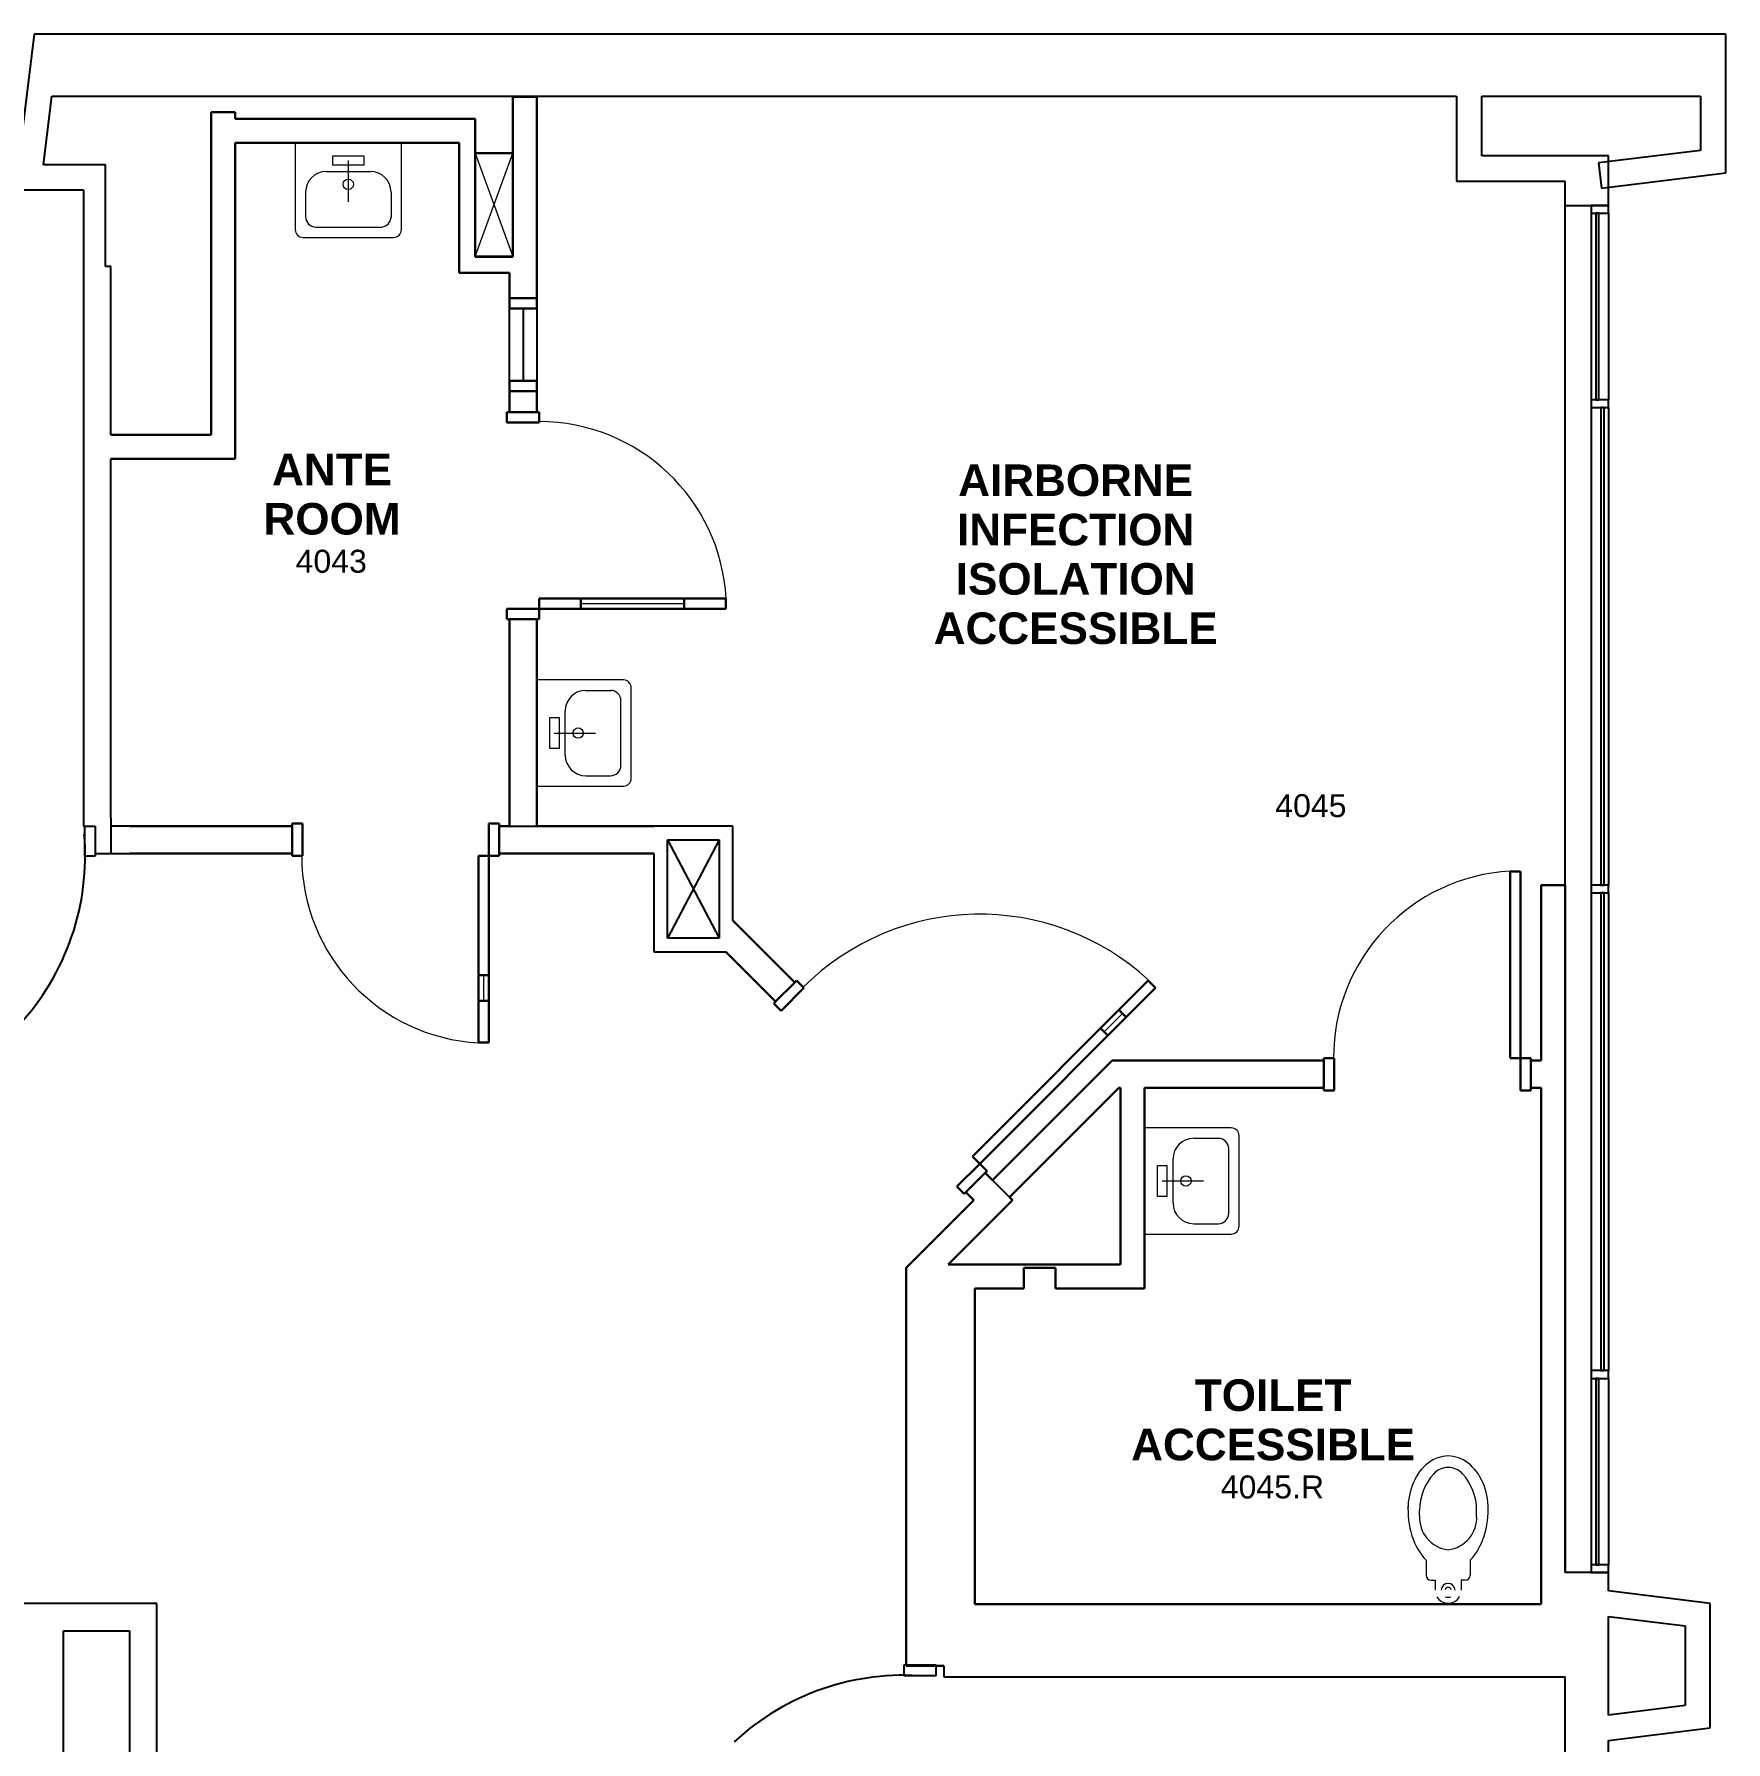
# Model space of a CAD drawing. Header units: inches. Extents: x -3235 to 3296, y 161 to 2924.
# Drawn here: x 2968.8 to 3295.5, y 2249.8 to 2579.6 of the extents above; entities that cross this region are included whole.
import ezdxf

# ---------------------------------------------------------------- set-up
doc = ezdxf.new("R2010")
doc.units = ezdxf.units.IN
doc.header["$LTSCALE"] = 96
doc.header["$MEASUREMENT"] = 0
for name, color, linetype, lineweight in [('A-AREA-IDEN', 4, 'CONTINUOUS', 9), ('A-DOOR-FRAM', 1, 'CONTINUOUS', 30), ('A-DOOR-GLAZ', 1, 'CONTINUOUS', 18), ('A-GLAZ-FRAM', 6, 'CONTINUOUS', 30), ('A-WALL', 2, 'CONTINUOUS', 30), ('A-WALL-MBNI', 2, 'CONTINUOUS', 18)]:
    doc.layers.add(name, color=color, linetype=linetype, lineweight=lineweight)
for name, color, linetype in [('A-DOOR', 2, 'CONTINUOUS'), ('A-FLOR-PFIX', 2, 'CONTINUOUS'), ('A-GLAZ', 2, 'CONTINUOUS'), ('A-GLAZ-SILL', 1, 'CONTINUOUS'), ('A-SHAFT', 1, 'CONTINUOUS'), ('A-WALL-FULL', 6, 'CONTINUOUS')]:
    doc.layers.add(name, color=color, linetype=linetype)
doc.styles.add('ARIAL', font='arial.ttf')
doc.styles.add('Arial_B', font='arialbd.ttf', dxfattribs={"height": 6.088537})

# ---------------------------------------------------------------- blocks, each defined once
blk = doc.blocks.new('Summit-door-single-wrapped - 36x84-F-4090015-258679-fp04')
at = {"layer": 'A-DOOR', "lineweight": 30}
for p, q in [((12.75, 36.56), (12.75, 0.56)), ((14.75, 36.56), (12.75, 36.56)), ((14.75, 0.56), (14.75, 36.56)), ((14.75, 0.56), (12.75, 0.56))]:
    blk.add_line(p, q, dxfattribs=at)
at = {"layer": 'A-DOOR', "lineweight": 9}
blk.add_arc((14.75, 0.56), 36.14, 93.1725, 180.0016, dxfattribs=at)
at = {"layer": 'A-DOOR-FRAM'}
for p, q in [((-23.25, 0.56), (-23.25, 0.06)), ((-21.25, 0.56), (-23.25, 0.56)), ((-21.25, -5.69), (-21.25, 0.56)), ((16.75, 0.56), (14.75, 0.56)), ((14.75, 0.56), (14.75, -5.69)), ((16.75, 0.06), (16.75, 0.56)), ((-23.25, -5.19), (-23.25, -5.69)), ((-23.25, -5.69), (-21.25, -5.69)), ((14.75, -5.69), (16.75, -5.69)), ((16.75, -5.69), (16.75, -5.19))]:
    blk.add_line(p, q, dxfattribs=at)
blk = doc.blocks.new('Summit-door-single-wrapped - 48x84-N-4089970-258679-fp04')
at = {"layer": 'A-DOOR', "lineweight": 30}
for p, q in [((18.75, 48.56), (18.75, 0.56)), ((20.75, 48.56), (18.75, 48.56)), ((20.75, 0.56), (20.75, 48.56)), ((18.75, 40.56), (20.75, 40.56)), ((18.75, 35.56), (20.75, 35.56)), ((20.75, 0.56), (18.75, 0.56))]:
    blk.add_line(p, q, dxfattribs=at)
at = {"layer": 'A-DOOR', "lineweight": 9}
blk.add_arc((20.75, 0.56), 48.18, 92.3789, 180.0014, dxfattribs=at)
at = {"layer": 'A-DOOR-FRAM'}
for p, q in [((-29.25, 0.56), (-29.25, 0.06)), ((-27.25, 0.56), (-29.25, 0.56)), ((-27.25, -5.69), (-27.25, 0.56)), ((22.75, 0.56), (20.75, 0.56)), ((20.75, 0.56), (20.75, -5.69)), ((22.75, 0.06), (22.75, 0.56)), ((-29.25, -5.19), (-29.25, -5.69)), ((-29.25, -5.69), (-27.25, -5.69)), ((20.75, -5.69), (22.75, -5.69)), ((22.75, -5.69), (22.75, -5.19))]:
    blk.add_line(p, q, dxfattribs=at)
at = {"layer": 'A-DOOR-GLAZ', "lineweight": 9}
blk.add_line((19.75, 35.56), (19.75, 40.56), dxfattribs=at)
blk = doc.blocks.new('Summit-door-single-wrapped - 36x84-G-4090019-258679-fp04')
at = {"layer": 'A-DOOR', "lineweight": 30}
for p, q in [((12.75, 36.56), (12.75, 0.56)), ((14.75, 36.56), (12.75, 36.56)), ((14.75, 0.56), (14.75, 36.56)), ((12.75, 28.56), (14.75, 28.56)), ((12.75, 8.56), (14.75, 8.56)), ((14.75, 0.56), (12.75, 0.56))]:
    blk.add_line(p, q, dxfattribs=at)
at = {"layer": 'A-DOOR', "lineweight": 9}
blk.add_arc((14.75, 0.56), 36.14, 93.1725, 180.0016, dxfattribs=at)
at = {"layer": 'A-DOOR-FRAM'}
for p, q in [((-23.25, 0.56), (-23.25, 0.06)), ((-21.25, 0.56), (-23.25, 0.56)), ((-21.25, -5.69), (-21.25, 0.56)), ((16.75, 0.56), (14.75, 0.56)), ((14.75, 0.56), (14.75, -5.69)), ((16.75, 0.06), (16.75, 0.56)), ((-23.25, -5.19), (-23.25, -5.69)), ((-23.25, -5.69), (-21.25, -5.69)), ((14.75, -5.69), (16.75, -5.69)), ((16.75, -5.69), (16.75, -5.19))]:
    blk.add_line(p, q, dxfattribs=at)
at = {"layer": 'A-DOOR-GLAZ', "lineweight": 9}
blk.add_line((13.75, 8.56), (13.75, 28.56), dxfattribs=at)
blk = doc.blocks.new('Summit-door-single-wrapped - 36x84-N-4089973-258679-fp04')
at = {"layer": 'A-DOOR', "lineweight": 30}
for p, q in [((14.75, -0.56), (12.75, -0.56)), ((12.75, -36.56), (12.75, -0.56)), ((14.75, -0.56), (14.75, -36.56)), ((12.75, -23.56), (14.75, -23.56)), ((12.75, -28.56), (14.75, -28.56)), ((14.75, -36.56), (12.75, -36.56))]:
    blk.add_line(p, q, dxfattribs=at)
at = {"layer": 'A-DOOR', "lineweight": 9}
blk.add_arc((14.75, -0.56), 36.14, 179.9984, 266.8275, dxfattribs=at)
at = {"layer": 'A-DOOR-FRAM'}
for p, q in [((-23.25, 5.69), (-21.25, 5.69)), ((-23.25, 5.19), (-23.25, 5.69)), ((-21.25, 5.69), (-21.25, -0.56)), ((14.75, 5.69), (16.75, 5.69)), ((14.75, -0.56), (14.75, 5.69)), ((16.75, 5.69), (16.75, 5.19)), ((-23.25, -0.56), (-23.25, -0.06)), ((-21.25, -0.56), (-23.25, -0.56)), ((16.75, -0.56), (14.75, -0.56)), ((16.75, -0.06), (16.75, -0.56))]:
    blk.add_line(p, q, dxfattribs=at)
at = {"layer": 'A-DOOR-GLAZ', "lineweight": 9}
blk.add_line((13.75, -23.56), (13.75, -28.56), dxfattribs=at)
blk = doc.blocks.new('mech chase - mech chase-2313588-258679-fp04')
at = {"layer": 'A-WALL'}
for p, q in [((2627.9, 1627.2), (2620.65, 1627.2)), ((2620.65, 1627.2), (2620.65, 1607.2)), ((2627.9, 1607.2), (2627.9, 1627.2)), ((2620.65, 1607.2), (2627.9, 1607.2))]:
    blk.add_line(p, q, dxfattribs=at)
at = {"layer": 'A-WALL-MBNI'}
for p, q in [((2620.65, 1627.2), (2627.9, 1607.2)), ((2620.65, 1607.2), (2627.9, 1627.2))]:
    blk.add_line(p, q, dxfattribs=at)

msp = doc.modelspace()

# ---------------------------------------------------------------- linework, layer by layer
at = {"layer": 'A-DOOR'}
for centre, start, end in [((2930.63, 2420.87), 317.0874, 5), ((3136.75, 2214.62), 85, 132.9126)]:
    msp.add_arc(centre, 48.05, start, end, dxfattribs=at)
at = {"layer": 'A-FLOR-PFIX', "lineweight": 9}
for p, q in [((3019.25, 2558.59), (3019.25, 2541.84)), ((3019.25, 2558.59), (3019.25, 2557.59)), ((3026.5, 2554.27), (3026.5, 2556.08)), ((3026.5, 2556.08), (3032.5, 2556.08)), ((3032.5, 2556.08), (3032.5, 2554.27)), ((3039.75, 2541.84), (3039.75, 2558.59)), ((3039.75, 2557.59), (3039.75, 2558.59)), ((3025.25, 2553.09), (3033.75, 2553.09)), ((3032.5, 2554.27), (3026.5, 2554.27)), ((3029.5, 2555.22), (3029.5, 2547.22)), ((3021.25, 2549.09), (3021.25, 2544.34)), ((3037.75, 2549.09), (3037.75, 2544.15)), ((3020.75, 2540.34), (3038.25, 2540.34)), ((3023.25, 2542.34), (3035.94, 2542.34)), ((3082.63, 2454.87), (3065.88, 2454.87)), ((3066.88, 2454.87), (3065.88, 2454.87)), ((3075.38, 2452.87), (3080.32, 2452.87)), ((3082.13, 2438.37), (3082.13, 2451.07)), ((3084.13, 2435.87), (3084.13, 2453.37)), ((3068.39, 2447.62), (3070.19, 2447.62)), ((3068.39, 2441.62), (3068.39, 2447.62)), ((3070.19, 2447.62), (3070.19, 2441.62)), ((3071.38, 2440.37), (3071.38, 2448.87)), ((3069.25, 2444.62), (3077.25, 2444.62)), ((3070.19, 2441.62), (3068.39, 2441.62)), ((3065.88, 2434.37), (3082.63, 2434.37)), ((3065.88, 2434.37), (3066.88, 2434.37)), ((3075.38, 2436.37), (3080.13, 2436.37)), ((3200, 2368.37), (3183.25, 2368.37)), ((3184.25, 2368.37), (3183.25, 2368.37)), ((3192.75, 2366.37), (3197.69, 2366.37)), ((3199.5, 2351.87), (3199.5, 2364.57)), ((3201.5, 2349.37), (3201.5, 2366.87)), ((3188.75, 2353.87), (3188.75, 2362.37)), ((3185.76, 2361.12), (3187.57, 2361.12)), ((3185.76, 2355.12), (3185.76, 2361.12)), ((3186.63, 2358.12), (3194.63, 2358.12)), ((3187.57, 2361.12), (3187.57, 2355.12)), ((3187.57, 2355.12), (3185.76, 2355.12)), ((3192.75, 2349.87), (3197.5, 2349.87)), ((3183.25, 2347.87), (3200, 2347.87)), ((3183.25, 2347.87), (3184.25, 2347.87)), ((3236.37, 2293.51), (3236.37, 2294.51)), ((3247.38, 2293.51), (3247.38, 2294.55)), ((3237.62, 2284.9), (3237.62, 2282.01)), ((3246.13, 2284.9), (3246.13, 2282.01)), ((3238.62, 2281.01), (3239.37, 2281.01)), ((3239.37, 2281.01), (3239.37, 2279.12)), ((3244.38, 2281.01), (3244.38, 2279.12)), ((3245.13, 2281.01), (3244.38, 2281.01))]:
    msp.add_line(p, q, dxfattribs=at)
at = {"layer": 'A-FLOR-PFIX'}
for p, q in [((2978.63, 2420.87), (2978.63, 2426.62)), ((2980.63, 2426.62), (2980.63, 2420.87)), ((2980.63, 2420.87), (2978.63, 2420.87)), ((3143, 2264.62), (3136.75, 2264.62)), ((3136.75, 2264.62), (3136.75, 2262.62)), ((3136.75, 2262.62), (3143, 2262.62)), ((3143, 2262.62), (3143, 2264.62))]:
    msp.add_line(p, q, dxfattribs=at)
at = {"layer": 'A-FLOR-PFIX', "lineweight": 9}
for centre in [(3029.5, 2550.59), (3073.88, 2444.62), (3191.25, 2358.12)]:
    msp.add_circle(centre, 1, dxfattribs=at)
for centre, radius, start, end in [((3025.25, 2549.09), 4, 90, 180), ((3033.75, 2549.09), 4, 0, 90), ((3023.25, 2544.34), 2, 180, 270), ((3035.75, 2544.34), 2, 270, 0), ((3020.75, 2541.84), 1.5, 180, 270), ((3038.25, 2541.84), 1.5, 270, 0), ((3082.63, 2453.37), 1.5, 0, 90), ((3075.38, 2448.87), 4, 90, 180), ((3080.13, 2450.87), 2, 0, 90), ((3075.38, 2440.37), 4, 180, 270), ((3080.13, 2438.37), 2, 270, 0), ((3082.63, 2435.87), 1.5, 270, 0), ((3200, 2366.87), 1.5, 0, 90), ((3192.75, 2362.37), 4, 90, 180), ((3197.5, 2364.37), 2, 0, 90), ((3192.75, 2353.87), 4, 180, 270), ((3197.5, 2351.87), 2, 270, 0), ((3200, 2349.37), 1.5, 270, 0), ((3241.87, 2299.06), 3.75, 42.1746, 137.8254), ((3246.89, 2294.52), 10.52, 137.8254, 180.0502), ((3236.86, 2294.52), 10.52, 0.1683, 42.1746), ((3242.6, 2293.1), 6.24, 176.2111, 263.3341), ((3241.15, 2293.1), 6.24, 276.6659, 3.7889), ((3238.62, 2282.01), 1, 180, 270), ((3241.87, 2279.06), 2.5, 173.145, 178.6374), ((3241.87, 2279.06), 1.34, 2.8617, 177.1383), ((3241.87, 2279.06), 0.571, 7.5801, 172.4199), ((3245.13, 2282.01), 1, 270, 0), ((3241.87, 2279.06), 2.5, 209.2102, 331.3575), ((3241.87, 2279.06), 1.34, 245.8356, 294.1644)]:
    msp.add_arc(centre, radius, start, end, dxfattribs=at)
for major_axis, ratio, start_param, end_param in [((0, -10.3), 0.752595, 1.570796, 4.712389), ((0, -11.75), 0.659574, 4.621634, 5.701815), ((0, -11.75), 0.659574, 0.58137, 1.646844)]:
    msp.add_ellipse((3241.87, 2294.72), major_axis=major_axis, ratio=ratio, start_param=start_param, end_param=end_param, dxfattribs=at)
at = {"layer": 'A-GLAZ', "extrusion": (0, 0, -1)}
for p, q in [((3272.87, 2546.5), (3269.5, 2546.5)), ((3269.5, 2546.5), (3269.5, 2545)), ((3272.87, 2545), (3272.87, 2546.5)), ((3269.5, 2545), (3272.87, 2545)), ((3272.87, 2509), (3269.5, 2509)), ((3269.5, 2509), (3269.5, 2507.5)), ((3269.5, 2507.5), (3272.87, 2507.5)), ((3272.87, 2507.5), (3272.87, 2509)), ((3272.87, 2415.25), (3269.5, 2415.25)), ((3269.5, 2415.25), (3269.5, 2413.75)), ((3272.87, 2413.75), (3272.87, 2415.25)), ((3269.5, 2413.75), (3272.87, 2413.75)), ((3272.87, 2321.5), (3269.5, 2321.5)), ((3269.5, 2321.5), (3269.5, 2320)), ((3269.5, 2320), (3272.87, 2320)), ((3272.87, 2320), (3272.87, 2321.5))]:
    msp.add_line(p, q, dxfattribs=at)
at = {"layer": 'A-GLAZ'}
for p, q in [((3271, 2545), (3270.37, 2545)), ((3270.37, 2545), (3270.37, 2509)), ((3271, 2509), (3271, 2545)), ((3060.63, 2528.62), (3065.88, 2528.62)), ((3065.88, 2528.62), (3060.63, 2528.62)), ((3065.88, 2526.62), (3060.63, 2526.62)), ((3060.63, 2526.62), (3065.88, 2526.62)), ((3060.63, 2512.62), (3065.88, 2512.62)), ((3065.88, 2512.62), (3060.63, 2512.62)), ((3065.88, 2510.62), (3060.63, 2510.62)), ((3060.63, 2510.62), (3065.88, 2510.62)), ((3270.37, 2509), (3271, 2509)), ((3272, 2507.5), (3271.37, 2507.5)), ((3271.37, 2507.5), (3271.37, 2415.25)), ((3272, 2415.25), (3272, 2507.5)), ((3271.37, 2415.25), (3272, 2415.25)), ((3272, 2413.75), (3271.37, 2413.75)), ((3271.37, 2413.75), (3271.37, 2321.5)), ((3272, 2321.5), (3272, 2413.75)), ((3271, 2320), (3270.37, 2320)), ((3270.37, 2320), (3270.37, 2284)), ((3271, 2284), (3271, 2320)), ((3271.37, 2321.5), (3272, 2321.5)), ((3272.87, 2284), (3269.5, 2284)), ((3269.5, 2284), (3269.5, 2282.5)), ((3269.5, 2282.5), (3272.87, 2282.5)), ((3270.37, 2284), (3271, 2284)), ((3272.87, 2282.5), (3272.87, 2284))]:
    msp.add_line(p, q, dxfattribs=at)
msp.add_lwpolyline([(3063.25, 2526.62), (3063.25, 2512.62)], dxfattribs=at)
at = {"layer": 'A-GLAZ-FRAM'}
for p, q in [((3060.63, 2528.62), (3060.63, 2526.62)), ((3060.63, 2528.62), (3060.63, 2526.62)), ((3065.88, 2526.62), (3065.88, 2528.62)), ((3065.88, 2526.62), (3065.88, 2528.62)), ((3060.63, 2510.62), (3060.63, 2512.62)), ((3060.63, 2512.62), (3060.63, 2510.62)), ((3065.88, 2512.62), (3065.88, 2510.62)), ((3065.88, 2510.62), (3065.88, 2512.62))]:
    msp.add_line(p, q, dxfattribs=at)
at = {"layer": 'A-GLAZ-SILL'}
for p, q in [((3269.5, 2545), (3269.5, 2509)), ((3272.87, 2545), (3272.87, 2509)), ((3060.63, 2512.62), (3060.63, 2526.62)), ((3065.88, 2526.62), (3065.88, 2512.62)), ((3269.5, 2507.5), (3269.5, 2415.25)), ((3272.87, 2507.5), (3272.87, 2415.25)), ((3269.5, 2413.75), (3269.5, 2321.5)), ((3272.87, 2413.75), (3272.87, 2321.5)), ((3269.5, 2320), (3269.5, 2284)), ((3272.87, 2320), (3272.87, 2284))]:
    msp.add_line(p, q, dxfattribs=at)
at = {"layer": 'A-SHAFT'}
for p, q in [((3091.12, 2424), (3101.12, 2405)), ((3101.12, 2424), (3091.12, 2405))]:
    msp.add_line(p, q, dxfattribs=at)
at = {"layer": 'A-WALL-FULL'}
for p, q in [((2968.83, 2579.59), (2965.88, 2555.5)), ((3295.5, 2579.59), (2968.83, 2579.59)), ((3295.5, 2552.82), (3295.5, 2579.59)), ((2970.65, 2554.37), (2972.27, 2567.59)), ((2972.27, 2567.59), (3243.5, 2567.59)), ((3243.5, 2567.59), (3243.5, 2551.22)), ((3248.38, 2567.59), (3290.63, 2567.59)), ((3248.38, 2556.09), (3248.38, 2567.59)), ((3290.63, 2567.59), (3290.63, 2557.13)), ((3272.87, 2556.09), (3248.38, 2556.09)), ((3290.63, 2557.13), (3270.91, 2554.71)), ((3272.87, 2546.5), (3272.87, 2556.09)), ((2982.63, 2554.37), (2970.65, 2554.37)), ((2982.63, 2534.69), (2982.63, 2554.37)), ((3270.91, 2554.71), (3271.5, 2549.87)), ((3271.5, 2549.87), (3295.5, 2552.82)), ((2962.5, 2549.5), (2978.38, 2549.5)), ((2978.38, 2549.5), (2978.38, 2428.25)), ((3243.5, 2551.22), (3264.5, 2551.22)), ((3264.5, 2415.25), (3264.5, 2551.22)), ((3264.5, 2546.5), (3272.87, 2546.5)), ((2983.63, 2534.69), (2982.63, 2534.69)), ((2983.63, 2502.22), (2983.63, 2534.69)), ((2983.63, 2428.25), (2983.63, 2497.59)), ((2978.38, 2428.25), (2978.38, 2426.62)), ((2983.63, 2428.25), (2983.63, 2421.37)), ((2978.38, 2426.62), (2980.63, 2426.62)), ((2980.63, 2426.62), (2980.63, 2421.37)), ((2987.38, 2426.62), (2983.63, 2426.62)), ((3060.63, 2426.62), (3065.88, 2426.62)), ((3103.75, 2426.62), (3088.5, 2426.62)), ((3091.12, 2424), (3101.12, 2424)), ((3091.12, 2405), (3091.12, 2424)), ((3101.12, 2424), (3101.12, 2405)), ((3103.75, 2408.42), (3103.75, 2426.62)), ((2980.63, 2421.37), (2987.38, 2421.37)), ((3088.5, 2421.37), (3088.5, 2402.37)), ((3101.12, 2405), (3091.12, 2405)), ((3088.5, 2402.37), (3102.38, 2402.37)), ((3157.17, 2355), (3153.9, 2358.27)), ((3272.87, 2282.5), (3264.5, 2282.5)), ((3272.87, 2278.95), (3272.87, 2282.5)), ((3292.5, 2276.5), (3272.87, 2278.95)), ((2992.5, 2276.5), (2966.5, 2276.5)), ((2992.5, 2159.75), (2992.5, 2276.5)), ((3292.5, 2252.5), (3292.5, 2276.5)), ((3272.87, 2274.04), (3287.62, 2272.2)), ((3272.87, 2254.96), (3272.87, 2274.04)), ((2974.5, 2165), (2974.5, 2271.25)), ((2974.5, 2271.25), (2987.25, 2271.25)), ((2987.25, 2271.25), (2987.25, 2165)), ((3287.62, 2272.2), (3287.62, 2256.8)), ((3144.5, 2264.5), (3144.5, 2262.37)), ((3144.5, 2262.37), (3264.5, 2262.37)), ((3264.5, 1966.62), (3264.5, 2262.37)), ((3287.62, 2256.8), (3272.87, 2254.96)), ((3272.87, 2250.05), (3292.5, 2252.5)), ((3272.87, 2246.49), (3272.87, 2250.05))]:
    msp.add_line(p, q, dxfattribs=at)
at = {"layer": 'A-WALL-FULL', "lineweight": 30}
for p, q in [((3065.88, 2567.5), (3061.25, 2567.5)), ((3061.25, 2567.5), (3061.25, 2536.62)), ((3065.88, 2528.62), (3065.88, 2567.5)), ((3007.63, 2564.5), (3003, 2564.5)), ((3003, 2564.5), (3003, 2502.22)), ((3007.63, 2563.22), (3007.63, 2564.5)), ((3054, 2563.22), (3007.63, 2563.22)), ((3054, 2536.62), (3054, 2563.22)), ((3007.63, 2497.59), (3007.63, 2558.59)), ((3007.63, 2558.59), (3050.88, 2558.59)), ((3050.88, 2558.59), (3050.88, 2533.5)), ((3061.25, 2536.62), (3054, 2536.62)), ((3050.88, 2533.5), (3060.63, 2533.5)), ((3060.63, 2533.5), (3060.63, 2528.62)), ((3060.63, 2510.62), (3060.63, 2506.62)), ((3065.88, 2506.62), (3065.88, 2510.62)), ((3060.63, 2506.62), (3065.88, 2506.62)), ((3003, 2502.22), (2983.63, 2502.22)), ((2983.63, 2497.59), (3007.63, 2497.59)), ((3065.88, 2466.62), (3060.63, 2466.62)), ((3060.63, 2466.62), (3060.63, 2426.62)), ((3065.88, 2426.62), (3065.88, 2466.62)), ((3018.63, 2426.62), (2987.38, 2426.62)), ((3018.63, 2421.37), (3018.63, 2426.62)), ((3060.63, 2426.62), (3058.63, 2426.62)), ((3058.63, 2426.62), (3058.63, 2421.37)), ((3088.5, 2426.62), (3065.88, 2426.62)), ((2987.38, 2421.37), (3018.63, 2421.37)), ((3058.63, 2421.37), (3088.5, 2421.37)), ((3259.87, 2415.25), (3259.87, 2381.37)), ((3264.5, 2415.25), (3259.87, 2415.25)), ((3264.5, 2282.5), (3264.5, 2415.25)), ((3115.72, 2396.46), (3103.75, 2408.42)), ((3102.38, 2402.37), (3112, 2392.75)), ((3112, 2392.75), (3115.72, 2396.46)), ((3177, 2381.37), (3153.9, 2358.27)), ((3217.87, 2381.37), (3177, 2381.37)), ((3217.87, 2376.12), (3217.87, 2381.37)), ((3259.87, 2381.37), (3257.87, 2381.37)), ((3257.87, 2381.37), (3257.87, 2376.12)), ((3157.17, 2355), (3178.29, 2376.12)), ((3178.29, 2376.12), (3178.63, 2376.12)), ((3178.63, 2376.12), (3178.63, 2342)), ((3183.25, 2376.12), (3217.87, 2376.12)), ((3183.25, 2337.37), (3183.25, 2376.12)), ((3257.87, 2376.12), (3259.87, 2376.12)), ((3259.87, 2376.12), (3259.87, 2276.37)), ((3152.49, 2359.69), (3148.77, 2355.98)), ((3153.9, 2358.27), (3152.49, 2359.69)), ((3148.77, 2355.98), (3150.31, 2354.44)), ((3157.74, 2354.44), (3157.17, 2355)), ((3150.31, 2354.44), (3137.25, 2341.37)), ((3145.3, 2342), (3157.74, 2354.44)), ((3178.63, 2342), (3145.3, 2342)), ((3137.25, 2341.37), (3137.25, 2264.5)), ((3159.94, 2337.37), (3159.94, 2341.38)), ((3159.94, 2341.38), (3166.06, 2341.38)), ((3166.06, 2341.38), (3166.06, 2337.37)), ((3150.5, 2276.37), (3150.5, 2337.37)), ((3150.5, 2337.37), (3159.94, 2337.37)), ((3166.06, 2337.37), (3183.25, 2337.37)), ((3259.87, 2276.37), (3150.5, 2276.37)), ((3137.25, 2264.5), (3144.5, 2264.5))]:
    msp.add_line(p, q, dxfattribs=at)

# ---------------------------------------------------------------- block references
at = {"layer": 'A-DOOR'}
for name, p, rotation in [('Summit-door-single-wrapped - 36x84-G-4090019-258679-fp04', (3065.81, 2483.37), 269.9999999999981), ('Summit-door-single-wrapped - 48x84-N-4089970-258679-fp04', (3136.35, 2375.73), 315.0000000000001)]:
    msp.add_blockref(name, p, dxfattribs=dict(at, rotation=rotation))
for name, p in [('Summit-door-single-wrapped - 36x84-N-4089973-258679-fp04', (3041.88, 2421.44)), ('Summit-door-single-wrapped - 36x84-F-4090015-258679-fp04', (3241.12, 2381.31))]:
    msp.add_blockref(name, p, dxfattribs=at)
at = {"layer": 'A-WALL-MBNI'}
msp.add_blockref('mech chase - mech chase-2313588-258679-fp04', (433.35, 929.43), dxfattribs=at)

# ---------------------------------------------------------------- texts
at = {"layer": 'A-AREA-IDEN', "attachment_point": 2, "line_spacing_factor": 0.938532}
for s, insert, char_height, width, style in [('ANTE\\PROOM', (3026.35, 2498.57), 6.089, 30.744, 'Arial_B'), ('AIRBORNE\\PINFECTION\\PISOLATION\\PACCESSIBLE', (3169.95, 2496.49), 6.089, 63.288, 'Arial_B'), ('4043', (3026.2, 2480.02), 4.426, 16.416, 'ARIAL'), ('4043', (3026.2, 2480.02), 4.426, 16.416, 'ARIAL'), ('4045', (3215.37, 2432.82), 4.426, 16.416, 'ARIAL'), ('4045', (3215.37, 2432.82), 4.426, 16.416, 'ARIAL'), ('TOILET\\PACCESSIBLE', (3208.08, 2319.8), 6.089, 63.288, 'Arial_B'), ('4045.R', (3207.94, 2301.25), 4.426, 23.76, 'ARIAL'), ('4045.R', (3207.94, 2301.25), 4.426, 23.76, 'ARIAL')]:
    msp.add_mtext(s, dxfattribs=dict(at, insert=insert, char_height=char_height, width=width, style=style))

doc.saveas('drawing.dxf')
